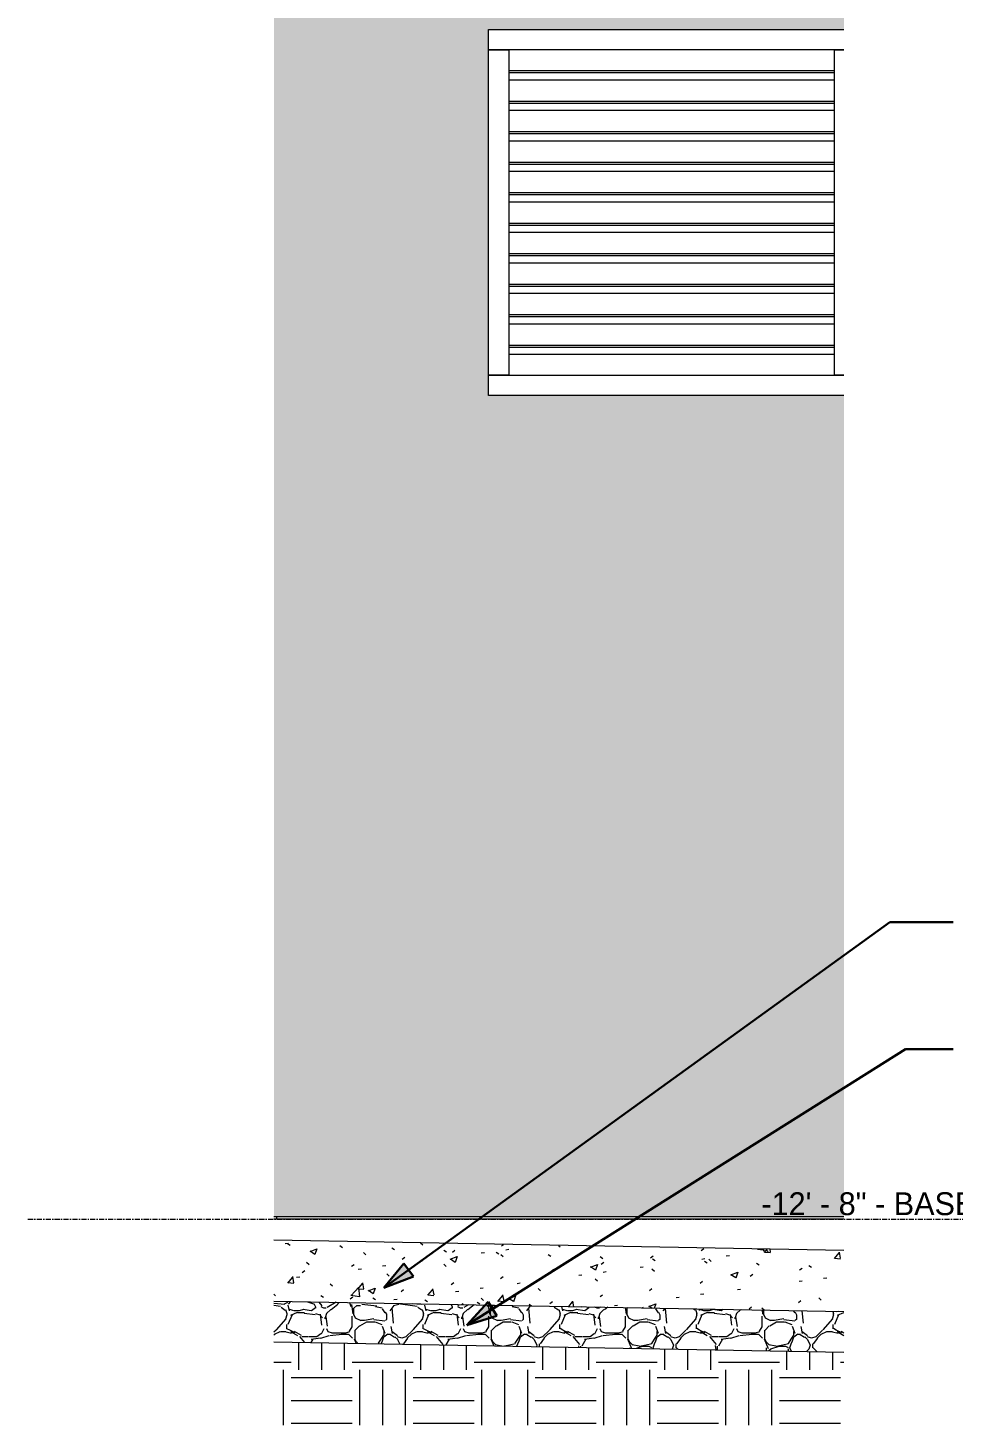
# Model space of a CAD drawing. Header units: inches. Extents: x 2469 to 3241, y -184 to 455.
# Drawn here: x 2636.8 to 2727.8, y -172.3 to -34.9 of the extents above; entities that cross this region are included whole.
import ezdxf

# ---------------------------------------------------------------- set-up
doc = ezdxf.new("R2010")
doc.units = ezdxf.units.IN
doc.header["$MEASUREMENT"] = 0
doc.linetypes.add('Grid Line 1_2_', pattern=[0.875, 0.5, -0.125, 0.125, -0.125])
for name, color, linetype, lineweight in [('0-3', 55, 'Continuous', 9), ('0-4', 250, 'Continuous', 5), ('A-FLOR-5', 192, 'Continuous', 9), ('A-FLOR-LEVL', 51, 'Continuous', 9), ('A-FLOR-LEVL-1', 51, 'Grid Line 1_2_', 9), ('A-FLOR-MCUT-2', 51, 'Continuous', 9), ('A-FLOR-PATT-1', 45, 'Continuous', 9), ('A-GENM-1', 55, 'Continuous', 9), ('A-GLAZ-CWMG-1', 55, 'Continuous', 9), ('A-WALL-PATT-1', 55, 'Continuous', 9), ('C-TOPO-1', 45, 'Continuous', 9), ('G-ANNO-TEXT', 231, 'Continuous', 30), ('S-FNDN-3', 55, 'Continuous', 9)]:
    doc.layers.add(name, color=color, linetype=linetype, lineweight=lineweight)
doc.styles.add('Century Gothic', font='ufonts.com_century-gothic.ttf', dxfattribs={"height": 2.25})

# ---------------------------------------------------------------- blocks, each defined once
blk = doc.blocks.new('CTR  - Topography_rvt-2-WALL SECTION - WEST STAIR - NORTH WALL')
at = {"layer": 'C-TOPO-1'}
h = blk.add_hatch(dxfattribs=at)
h.set_pattern_fill('FP_24', color=256, style=0, pattern_type=2)
h.set_pattern_definition([(0, (3358.718, 67.914), (6, 6), [6, -6]), (0, (3358.718, 70.164), (6, 6), [6, -6]), (0, (3358.718, 72.414), (6, 6), [6, -6]), (90, (3359.468, 73.164), (-6, 6), [6, -6]), (90, (3361.718, 73.164), (-6, 6), [6, -6]), (90, (3363.968, 73.164), (-6, 6), [6, -6])])
h.paths.add_polyline_path([(2613.2, -172.25), (2669.26, -172.25), (2669.26, -165.1), (2613.2, -164.07), (2613.2, -166.22)], flags=0)
blk = doc.blocks.new('Parking_Stall_Multiple - STANDARD-2220512-WALL SECTION - WEST STAIR - NORTH WALL')
at = {"layer": 'A-GENM-1'}
for p, q in [((2613.2, -151.75), (2613.49, -151.75)), ((2613.2, -151.75), (2613.49, -151.75)), ((2613.49, -152), (2613.2, -152)), ((2613.49, -152), (2613.2, -152)), ((2613.49, -151.75), (2669.26, -151.75)), ((2613.49, -152), (2613.49, -151.75)), ((2613.49, -152), (2613.49, -151.75)), ((2669.26, -152), (2613.49, -152))]:
    blk.add_line(p, q, dxfattribs=at)
blk = doc.blocks.new('CTR - 1st Phase - Common Walls_rvt-2-WALL SECTION - WEST STAIR - NORTH WALL')
at = {"layer": '0-3'}
blk.add_blockref('Parking_Stall_Multiple - STANDARD-2220512-WALL SECTION - WEST STAIR - NORTH WALL', (0, 0), dxfattribs=at)
blk = doc.blocks.new('CTR - 1st Phase - Structure_rvt-2-WALL SECTION - WEST STAIR - NORTH WALL')
at = {"layer": 'A-WALL-PATT-1'}
h = blk.add_hatch(dxfattribs=at)
h.set_pattern_fill('FP_21', color=256, style=0, pattern_type=2)
h.set_pattern_definition([(0, (3358.718, 67.914), (3.84, 0.96), [0.317, -2.563, 0.317, -2.563, -15.36]), (0, (3358.718, 67.914), (3.84, 0.96), [-5.76, 0.317, -5.443, 0.317, -2.563, -6.72]), (0, (3358.718, 67.914), (3.84, 0.96), [-14.4, 0.317, -1.603, 0.317, -4.483]), (120, (3360.158, 68.394), (-2.7513844, 2.8455376), [0.317, -2.563, 0.317, -2.563, -15.36]), (120, (3360.158, 68.394), (-2.7513844, 2.8455376), [-5.76, 0.317, -5.443, 0.317, -2.563, -6.72]), (120, (3360.158, 68.394), (-2.7513844, 2.8455376), [-14.4, 0.317, -1.603, 0.317, -4.483]), (240, (3360.638, 70.314), (-1.0886156, -3.8055376), [0.317, -2.563, 0.317, -2.563, -15.36]), (240, (3360.638, 70.314), (-1.0886156, -3.8055376), [-5.76, 0.317, -5.443, 0.317, -2.563, -6.72]), (240, (3360.638, 70.314), (-1.0886156, -3.8055376), [-14.4, 0.317, -1.603, 0.317, -4.483])])
h.paths.add_polyline_path([(2613.49, -151.75), (2669.26, -151.75), (2669.26, -71), (2634.32, -71), (2634.32, -35), (2669.26, -35), (2669.26, -21), (2613.2, -21), (2613.2, -151.75)], flags=0)
at = {"layer": 'S-FNDN-3'}
for p, q in [((2634.32, -35), (2669.26, -35)), ((2634.32, -71), (2634.32, -35)), ((2669.26, -71), (2634.32, -71))]:
    blk.add_line(p, q, dxfattribs=at)
blk = doc.blocks.new('Rectangular Mullion - louver-2514202-WALL SECTION - WEST STAIR - NORTH WALL')
at = {"layer": 'A-GLAZ-CWMG-1'}
for p, q in [((2668.32, -66.27), (2636.32, -66.27)), ((2668.32, -66.98), (2636.32, -66.98))]:
    blk.add_line(p, q, dxfattribs=at)
blk = doc.blocks.new('Rectangular Mullion - louver-V16-WALL SECTION - WEST STAIR - NORTH WALL')
at = {"layer": 'A-GLAZ-CWMG-1'}
for p, q in [((2668.32, -63.27), (2636.32, -63.27)), ((2668.32, -63.98), (2636.32, -63.98)), ((2668.32, -66.08), (2636.32, -66.08))]:
    blk.add_line(p, q, dxfattribs=at)
blk = doc.blocks.new('Rectangular Mullion - Louver Frame-2514203-WALL SECTION - WEST STAIR - NORTH WALL')
at = {"layer": 'A-GLAZ-CWMG-1'}
blk.add_line((2634.32, -69), (2669.26, -69), dxfattribs=at)
blk = doc.blocks.new('Rectangular Mullion - Louver Frame-2514204-WALL SECTION - WEST STAIR - NORTH WALL')
at = {"layer": 'A-GLAZ-CWMG-1'}
blk.add_line((2669.26, -37), (2634.32, -37), dxfattribs=at)
blk = doc.blocks.new('Rectangular Mullion - Louver Frame-2010914-WALL SECTION - WEST STAIR - NORTH WALL')
at = {"layer": 'A-GLAZ-CWMG-1'}
blk.add_line((2636.32, -65), (2636.32, -68), dxfattribs=at)
blk = doc.blocks.new('Rectangular Mullion - Louver Frame-2010916-WALL SECTION - WEST STAIR - NORTH WALL')
at = {"layer": 'A-GLAZ-CWMG-1'}
blk.add_line((2668.32, -68), (2668.32, -65), dxfattribs=at)
blk = doc.blocks.new('Rectangular Mullion - Louver Frame-2010917-WALL SECTION - WEST STAIR - NORTH WALL')
at = {"layer": 'A-GLAZ-CWMG-1'}
for p, q in [((2668.32, -69), (2668.32, -68)), ((2669.26, -69), (2668.32, -69))]:
    blk.add_line(p, q, dxfattribs=at)
blk = doc.blocks.new('Rectangular Mullion - Louver Frame-2010918-WALL SECTION - WEST STAIR - NORTH WALL')
at = {"layer": 'A-GLAZ-CWMG-1'}
for p, q in [((2636.32, -68), (2636.32, -69)), ((2636.32, -69), (2634.32, -69))]:
    blk.add_line(p, q, dxfattribs=at)
blk = doc.blocks.new('Rectangular Mullion - Louver Frame-2513604-WALL SECTION - WEST STAIR - NORTH WALL')
at = {"layer": 'A-GLAZ-CWMG-1'}
for p, q in [((2668.32, -37), (2669.26, -37)), ((2668.32, -38), (2668.32, -37))]:
    blk.add_line(p, q, dxfattribs=at)
blk = doc.blocks.new('Rectangular Mullion - Louver Frame-2514054-WALL SECTION - WEST STAIR - NORTH WALL')
at = {"layer": 'A-GLAZ-CWMG-1'}
blk.add_line((2636.32, -56), (2636.32, -59), dxfattribs=at)
blk = doc.blocks.new('Rectangular Mullion - Louver Frame-2514055-WALL SECTION - WEST STAIR - NORTH WALL')
at = {"layer": 'A-GLAZ-CWMG-1'}
for p, q in [((2634.32, -37), (2636.32, -37)), ((2636.32, -37), (2636.32, -38))]:
    blk.add_line(p, q, dxfattribs=at)
blk = doc.blocks.new('Rectangular Mullion - Louver Frame-2514056-WALL SECTION - WEST STAIR - NORTH WALL')
at = {"layer": 'A-GLAZ-CWMG-1'}
blk.add_line((2668.32, -62), (2668.32, -59), dxfattribs=at)
blk = doc.blocks.new('Rectangular Mullion - louver-V17-WALL SECTION - WEST STAIR - NORTH WALL')
at = {"layer": 'A-GLAZ-CWMG-1'}
blk.add_line((2668.32, -39.08), (2636.32, -39.08), dxfattribs=at)

msp = doc.modelspace()

# ---------------------------------------------------------------- hatches: boundary and pattern name
at = {"layer": 'A-FLOR-PATT-1'}
h = msp.add_hatch(dxfattribs=at)
h.set_pattern_fill('FP_27', color=256, style=0, pattern_type=2)
h.set_pattern_definition([(50, (3406.5335, 67.914), (6.885997, -0.602097), [0.72, -7.92]), (355, (3406.5335, 67.914), (-1.331756, 7.220547), [0.576, -6.336]), (100.451, (3407.1075, 67.864), (5.55363, 6.61819), [0.612, -6.731]), (46.184, (3406.5335, 69.834), (10.24564, -1.588925), [1.08, -11.88]), (96.636, (3407.388, 69.702), (8.97244, 9.35152), [0.918, -10.096]), (351.184, (3406.534, 69.834), (8.9732, 9.35123), [0.864, -9.504]), (21, (3407.4935, 69.354), (5.730726, -3.865003), [0.72, -7.92]), (326, (3407.4935, 69.354), (2.33581, 6.96088), [0.576, -6.336]), (71.451, (3407.9715, 69.032), (8.065876, 3.09595), [0.612, -6.731]), (37.5, (3406.5335, 67.914), (0.116866, 3.1954784), [0.317, -5.942, 0.317, -6.115, -6.36]), (37.5, (3406.5335, 67.914), (0.116866, 3.1954784), [-12.691, 0.317, -6.043]), (7.5, (3406.5335, 67.914), (2.52543, 3.786025), [0.317, -3.35, 0.317, -5.798, -2.424]), (7.5, (3406.5335, 67.914), (2.52543, 3.786025), [-9.782, 0.317, -2.107]), (327.5, (3404.3925, 67.914), (5.1243685, -0.216176), [0.317, -2.083, 0.317, -7.171, -9.936]), (327.5, (3404.3925, 67.914), (5.1243685, -0.216176), [-9.888, 0.317, -9.619]), (317.5, (3403.4325, 67.914), (5.598326, 0.96141), [0.317, -2.803, 0.317, -4.656, -7.056]), (317.5, (3403.4325, 67.914), (5.598326, 0.96141), [-8.093, 0.317, -6.739])])
h.paths.add_polyline_path([(2717.071247, -161.099669), (2717.071247, -155.099669), (2661.015247, -154.071119), (2661.015247, -160.071119)], flags=0)
h = msp.add_hatch(dxfattribs=at)
h.set_pattern_fill('FP_28', color=256, style=0, pattern_type=2)
h.set_pattern_definition([(212.005, (3405.7275, 69.93), (-40.310627, -26.8730086), [1.268, -125.493]), (213.69, (3406.5335, 70.467), (-13.436241, -13.436764), [0.969, -47.478]), (198.435, (3406.9365, 70.601), (-26.873024, -13.436542), [0.425, -42.065]), (180, (3407.475, 70.601), (-2e-15, -13.437), [0.537, -12.899]), (161.565, (3407.8775, 70.467), (-13.436518, 1.2e-05), [0.425, -42.065]), (333.435, (3408.0115, 80.141), (13.436532, 1e-05), [0.601, -29.444]), (296.565, (3407.8775, 80.41), (13.43652, -13.436544), [0.3, -29.745]), (270, (3407.878, 81.082), (13.437, 8e-16), [0.672, -12.765]), (186.34, (3408.0115, 72.348), (-107.4926568, -13.4363962), [1.217, -120.457]), (296.565, (3410.9675, 80.679), (13.43652, -13.436544), [0.3, -29.745]), (303.69, (3410.6995, 81.082), (13.436764, -13.436241), [0.484, -47.962]), (229.399, (3412.8485, 75.17), (-67.1828397, -80.6196216), [1.239, -122.641]), (243.435, (3413.2525, 75.976), (1e-05, -13.436532), [0.901, -29.144]), (213.69, (3417.9545, 74.498), (-13.436241, -13.436764), [0.484, -47.962]), (33.69, (3413.9235, 70.736), (13.436241, 13.436764), [0.484, -47.962]), (0, (3413.656, 70.736), (0, 13.437), [0.269, -13.168]), (333.435, (3413.3865, 70.87), (13.436532, 1e-05), [0.3, -29.745]), (284.036, (3413.2525, 71.408), (13.436545, -40.30972), [0.554, -54.847]), (270, (3413.253, 71.676), (13.437, 8e-16), [0.269, -13.168]), (243.435, (3413.2525, 71.945), (1e-05, -13.436532), [0.3, -29.745]), (135, (3413.253, 72.079), (-13.43644, 9e-16), [0.19, -18.812]), (90, (3413.253, 71.945), (-13.437, 8e-16), [0.134, -13.302]), (18.435, (3418.0895, 78.126), (26.873024, 13.436542), [0.85, -41.641]), (6.34, (3418.8955, 78.395), (107.4926568, 13.4363962), [1.217, -120.457]), (180, (3418.358, 75.17), (-2e-15, -13.437), [0.806, -12.63]), (197.354, (3420.50755, 75.842), (-40.3099621, -13.43709214), [2.252, -222.987]), (198.435, (3420.9105, 75.976), (-26.873024, -13.436542), [0.425, -42.065]), (213.69, (3421.3145, 76.245), (-13.436241, -13.436764), [0.484, -47.962]), (251.565, (3421.4485, 76.648), (-1.2e-05, -13.436518), [0.425, -42.065]), (243.435, (3421.5825, 76.917), (1e-05, -13.436532), [0.3, -29.745]), (270, (3421.583, 77.185), (13.437, 8e-16), [0.269, -13.168]), (293.199, (3421.1795, 78.126), (13.4363854, -26.8729472), [1.023, -101.307]), (315, (3420.777, 78.529), (13.43644, 0), [0.57, -18.432]), (0, (3420.105, 78.529), (0, 13.437), [0.672, -12.765]), (341.565, (3417.1485, 75.304), (13.436518, -1.2e-05), [0.425, -42.065]), (303.69, (3416.8795, 75.707), (13.436764, -13.436241), [0.484, -47.962]), (279.462, (3416.7455, 76.514), (13.43628, -67.1832013), [0.817, -80.915]), (270, (3416.746, 77.32), (13.437, 8e-16), [0.806, -12.63]), (239.036, (3417.1485, 77.992), (-13.4372, -26.873257), [0.783, -77.565]), (188.13, (3418.0895, 78.126), (-80.6200966, -13.436299), [0.95, -94.061]), (116.565, (3408.1465, 77.723), (-13.43652, 13.436544), [0.3, -29.745]), (135, (3408.415, 77.454), (-13.43644, 9e-16), [0.38, -18.622]), (168.69, (3409.0865, 77.32), (-13.436897, 0.000212), [0.685, -67.829]), (191.31, (3409.7585, 77.454), (-53.746592, -13.436568), [0.685, -67.829]), (194.036, (3410.2965, 77.588), (-40.30972, -13.436545), [0.554, -54.847]), (236.31, (3410.5645, 77.992), (-13.436194, -26.873299), [0.484, -47.962]), (236.31, (3410.8335, 78.395), (-13.436194, -26.873299), [0.484, -47.962]), (270, (3410.834, 78.798), (13.437, 8e-16), [0.403, -13.034]), (291.801, (3410.5645, 79.47), (13.4361655, -26.872997), [0.724, -71.635]), (116.565, (3410.6995, 76.648), (-13.43652, 13.436544), [0.601, -29.444]), (168.69, (3411.3705, 76.514), (-13.436897, 0.000212), [0.685, -67.829]), (194.036, (3411.9085, 76.648), (-40.30972, -13.436545), [0.554, -54.847]), (225, (3412.312, 77.051), (9e-16, -13.43644), [0.57, -18.432]), (251.565, (3412.4455, 77.454), (-1.2e-05, -13.436518), [0.425, -42.065]), (296.565, (3412.1775, 77.992), (13.43652, -13.436544), [0.601, -29.444]), (315, (3411.909, 78.26), (13.43644, 0), [0.38, -18.622]), (326.31, (3411.5055, 78.529), (26.873299, -13.436194), [0.484, -47.962]), (0, (3411.237, 78.529), (0, 13.437), [0.269, -13.168]), (33.69, (3410.8335, 78.26), (13.436241, 13.436764), [0.484, -47.962]), (71.565, (3410.6995, 77.857), (1.2e-05, 13.436518), [0.425, -42.065]), (63.435, (3410.5645, 77.588), (-1e-05, 13.436532), [0.3, -29.745]), (71.565, (3410.4305, 77.185), (1.2e-05, 13.436518), [0.425, -42.065]), (104.036, (3410.4305, 76.648), (-13.436545, 40.30972), [0.554, -54.847]), (45, (3410.162, 76.379), (0, 13.43644), [0.38, -18.622]), (18.435, (3409.7585, 76.245), (26.873024, 13.436542), [0.425, -42.065]), (0, (3409.087, 76.245), (0, 13.437), [0.672, -12.765]), (14.036, (3408.5495, 76.11), (40.30972, 13.436545), [0.554, -54.847]), (341.565, (3408.1465, 76.245), (13.436518, -1.2e-05), [0.425, -42.065]), (270, (3408.147, 76.648), (13.437, 8e-16), [0.403, -13.034]), (225, (3408.55, 77.051), (9e-16, -13.43644), [0.57, -18.432]), (198.435, (3409.3555, 77.32), (-26.873024, -13.436542), [0.85, -41.641]), (180, (3410.028, 77.32), (-2e-15, -13.437), [0.672, -12.765]), (153.435, (3410.2965, 77.185), (-13.436532, -1e-05), [0.3, -29.745]), (206.565, (3415.4015, 75.035), (-13.436544, -13.43652), [0.3, -29.745]), (146.31, (3415.8055, 74.767), (-26.873299, 13.436194), [0.484, -47.962]), (119.745, (3416.3425, 73.826), (-40.3105597, 67.1832064), [1.083, -107.246]), (95.711, (3416.4765, 72.483), (-13.4375424, 120.930058), [1.35, -133.686]), (90, (3416.477, 72.348), (-13.437, 8e-16), [0.134, -13.302]), (63.435, (3416.3425, 72.079), (-1e-05, 13.436532), [0.3, -29.745]), (26.565, (3416.0735, 71.945), (13.436544, 13.43652), [0.3, -29.745]), (0, (3415.67, 71.945), (0, 13.437), [0.403, -13.034]), (0, (3415.537, 71.945), (0, 13.437), [0.134, -13.302]), (0, (3415.268, 71.945), (0, 13.437), [0.269, -13.168]), (326.31, (3414.8645, 72.214), (26.873299, -13.436194), [0.484, -47.962]), (333.435, (3414.5955, 72.348), (13.436532, 1e-05), [0.3, -29.745]), (284.036, (3414.4615, 72.886), (13.436545, -40.30972), [0.554, -54.847]), (270, (3414.462, 73.154), (13.437, 8e-16), [0.269, -13.168]), (270, (3414.462, 73.557), (13.437, 8e-16), [0.403, -13.034]), (258.69, (3414.5955, 74.229), (-0.000212, -13.436897), [0.685, -67.829]), (231.34, (3415.1335, 74.901), (-40.3101895, -53.745816), [0.86, -85.176]), (270, (3417.955, 74.632), (13.437, 8e-16), [0.134, -13.302]), (270, (3417.955, 74.767), (13.437, 8e-16), [0.134, -13.302]), (326.31, (3417.5515, 75.035), (26.873299, -13.436194), [0.484, -47.962]), (333.435, (3416.7455, 75.439), (13.436532, 1e-05), [0.901, -29.144]), (0, (3416.074, 75.439), (0, 13.437), [0.672, -12.765]), (63.435, (3415.9395, 75.17), (-1e-05, 13.436532), [0.3, -29.745]), (90, (3415.94, 74.632), (-13.437, 8e-16), [0.537, -12.899]), (135, (3416.343, 74.229), (-13.43644, 9e-16), [0.57, -18.432]), (161.565, (3416.7455, 74.095), (-13.436518, 1.2e-05), [0.425, -42.065]), (180, (3417.149, 74.095), (-2e-15, -13.437), [0.403, -13.034]), (198.435, (3417.5515, 74.229), (-26.873024, -13.436542), [0.425, -42.065]), (351.87, (3412.3115, 81.485), (13.4370087, -0.000259), [1.9, -93.111]), (14.036, (3411.7745, 81.351), (40.30972, 13.436545), [0.554, -54.847]), (53.13, (3411.3705, 80.813), (26.873672, 40.309752), [0.672, -66.511]), (95.194, (3411.5055, 79.335), (-13.4351326, 134.3664647), [1.484, -146.928]), (101.31, (3411.6395, 78.663), (-13.436568, 53.746592), [0.685, -67.829]), (143.13, (3412.1775, 78.26), (-40.309752, 26.873672), [0.672, -66.511]), (161.565, (3412.5805, 78.126), (-13.436518, 1.2e-05), [0.425, -42.065]), (198.435, (3412.9835, 78.26), (-26.873024, -13.436542), [0.425, -42.065]), (225, (3413.656, 78.932), (9e-16, -13.43644), [0.95, -18.052]), (228.814, (3414.5955, 80.007), (-80.6198072, -94.0561774), [1.428, -141.405]), (251.565, (3414.7305, 80.41), (-1.2e-05, -13.436518), [0.425, -42.065]), (270, (3414.73, 80.545), (13.437, 8e-16), [0.134, -13.302]), (288.435, (3414.5955, 80.948), (13.436542, -26.873024), [0.425, -42.065]), (326.31, (3414.1925, 81.216), (26.873299, -13.436194), [0.484, -47.962]), (90, (3408.012, 77.992), (-13.437, 8e-16), [0.941, -12.496]), (338.199, (3409.8925, 79.738), (40.3099116, -13.436441), [0.724, -71.635]), (0, (3409.087, 79.738), (0, 13.437), [0.806, -12.63]), (30.964, (3408.4145, 79.335), (40.310285, 26.8733136), [0.783, -77.565]), (45, (3408.012, 78.932), (0, 13.43644), [0.57, -18.432]), (90, (3405.862, 73.692), (-13.437, 8e-16), [0.941, -12.496]), (116.565, (3406.2655, 72.886), (-13.43652, 13.436544), [0.901, -29.144]), (153.435, (3407.0715, 72.483), (-13.436532, -1e-05), [0.901, -29.144]), (180, (3407.744, 72.483), (-2e-15, -13.437), [0.672, -12.765]), (218.66, (3408.4145, 73.02), (-13.436833, -13.4362984), [0.86, -85.176]), (231.34, (3408.9525, 73.692), (-40.3101895, -53.745816), [0.86, -85.176]), (213.69, (3409.7585, 74.229), (-13.436241, -13.436764), [0.969, -47.478]), (239.036, (3410.1615, 74.901), (-13.4372, -26.873257), [0.783, -77.565]), (270, (3410.162, 75.17), (13.437, 8e-16), [0.269, -13.168]), (270, (3410.162, 75.573), (13.437, 8e-16), [0.403, -13.034]), (315, (3409.759, 75.976), (13.43644, 0), [0.57, -18.432]), (350.538, (3408.9525, 76.11), (13.4368224, 7.56e-05), [0.817, -80.915]), (14.036, (3407.8775, 75.842), (40.30972, 13.436545), [1.108, -54.293]), (18.435, (3406.6685, 75.439), (26.873024, 13.436542), [1.275, -41.216]), (45, (3406.266, 75.035), (0, 13.43644), [0.57, -18.432]), (45, (3405.862, 74.632), (0, 13.43644), [0.57, -18.432]), (108.435, (3408.8175, 71.676), (-13.436542, 26.873024), [0.85, -41.641]), (126.87, (3409.2215, 71.139), (-13.436224, 13.436576), [0.672, -66.511]), (146.31, (3409.6245, 70.87), (-26.873299, 13.436194), [0.484, -47.962]), (161.565, (3410.0275, 70.736), (-13.436518, 1.2e-05), [0.425, -42.065]), (135, (3410.431, 70.333), (-13.43644, 9e-16), [0.57, -18.432]), (161.565, (3410.8335, 70.198), (-13.436518, 1.2e-05), [0.425, -42.065]), (180, (3411.237, 70.198), (-2e-15, -13.437), [0.403, -13.034]), (206.565, (3411.5055, 70.333), (-13.436544, -13.43652), [0.3, -29.745]), (206.565, (3412.0425, 70.601), (-13.436544, -13.43652), [0.601, -29.444]), (189.462, (3412.8485, 70.736), (-67.1832013, -13.43628), [0.817, -80.915]), (243.435, (3413.1175, 71.273), (1e-05, -13.436532), [0.601, -29.444]), (270, (3413.118, 71.408), (13.437, 8e-16), [0.134, -13.302]), (270, (3413.118, 71.676), (13.437, 8e-16), [0.269, -13.168]), (326.31, (3412.7145, 72.483), (26.873299, -13.436194), [0.484, -47.962]), (327.995, (3411.6395, 73.154), (67.1829352, -40.309468), [1.268, -125.493]), (329.036, (3410.9675, 73.557), (26.873257, -13.4372), [0.783, -77.565]), (341.565, (3410.1615, 73.826), (13.436518, -1.2e-05), [0.85, -41.641]), (0, (3409.625, 73.826), (0, 13.437), [0.537, -12.899]), (33.69, (3409.2215, 73.557), (13.436241, 13.436764), [0.484, -47.962]), (53.13, (3408.8175, 73.02), (26.873672, 40.309752), [0.672, -66.511]), (63.435, (3408.5495, 72.483), (-1e-05, 13.436532), [0.601, -29.444]), (225, (3414.731, 71.408), (9e-16, -13.43644), [0.57, -18.432]), (236.31, (3414.9985, 71.811), (-13.436194, -26.873299), [0.484, -47.962]), (270, (3414.999, 71.945), (13.437, 8e-16), [0.134, -13.302]), (315, (3414.731, 72.214), (13.43644, 0), [0.38, -18.622]), (333.435, (3414.1925, 72.483), (13.436532, 1e-05), [0.601, -29.444]), (18.435, (3413.3865, 72.214), (26.873024, 13.436542), [0.85, -41.641]), (75.964, (3413.2525, 71.676), (-0.0003, 13.436231), [0.554, -54.847]), (71.565, (3407.2055, 69.123), (1.2e-05, 13.436518), [0.425, -42.065]), (135, (3407.475, 68.855), (-13.43644, 9e-16), [0.38, -18.622]), (146.31, (3407.8775, 68.586), (-26.873299, 13.436194), [0.484, -47.962]), (153.435, (3408.4145, 68.317), (-13.436532, -1e-05), [0.601, -29.444]), (180, (3408.55, 68.317), (-2e-15, -13.437), [0.134, -13.302]), (161.565, (3408.9525, 68.183), (-13.436518, 1.2e-05), [0.425, -42.065]), (180, (3409.49, 68.183), (-2e-15, -13.437), [0.537, -12.899]), (198.435, (3409.8925, 68.317), (-26.873024, -13.436542), [0.425, -42.065]), (210.964, (3410.5645, 68.72), (-40.310285, -26.8733136), [0.783, -77.565]), (206.565, (3410.8335, 68.855), (-13.436544, -13.43652), [0.3, -29.745]), (251.565, (3410.9675, 69.258), (-1.2e-05, -13.436518), [0.425, -42.065]), (303.69, (3410.6995, 69.661), (13.436764, -13.436241), [0.484, -47.962]), (306.87, (3410.2965, 70.198), (13.436224, -13.436576), [0.672, -66.511]), (323.13, (3409.7585, 70.601), (40.309752, -26.873672), [0.672, -66.511]), (345.964, (3409.2215, 70.736), (13.436231, 0.0003), [0.554, -54.847]), (18.435, (3408.8175, 70.601), (26.873024, 13.436542), [0.425, -42.065]), (30.964, (3408.1465, 70.198), (40.310285, 26.8733136), [0.783, -77.565]), (39.806, (3407.3395, 69.526), (13.4366017, 13.4362908), [1.049, -103.894]), (135, (3411.371, 68.317), (-13.43644, 9e-16), [0.19, -18.812]), (153.435, (3411.6395, 68.183), (-13.436532, -1e-05), [0.3, -29.745]), (191.31, (3412.3115, 68.317), (-53.746592, -13.436568), [0.685, -67.829]), (165.964, (3412.8485, 68.183), (-13.436231, -0.0003), [0.554, -54.847]), (175.236, (3414.4615, 68.048), (-13.4364265, -8.2e-05), [1.618, -160.181]), (206.565, (3414.7305, 68.183), (-13.436544, -13.43652), [0.3, -29.745]), (225, (3414.999, 68.452), (9e-16, -13.43644), [0.38, -18.622]), (270, (3414.999, 69.123), (13.437, 8e-16), [0.672, -12.765]), (270, (3414.999, 69.526), (13.437, 8e-16), [0.403, -13.034]), (308.66, (3414.4615, 70.198), (13.4362984, -13.436833), [0.86, -85.176]), (338.199, (3413.7895, 70.467), (40.3099116, -13.436441), [0.724, -71.635]), (348.69, (3413.1175, 70.601), (13.436897, -0.000212), [0.685, -67.829]), (18.435, (3411.9085, 70.198), (26.873024, 13.436542), [1.275, -41.216]), (36.87, (3411.3705, 69.795), (13.436576, 13.436224), [0.672, -66.511]), (68.199, (3411.1025, 69.123), (13.436441, 40.3099116), [0.724, -71.635]), (101.31, (3411.2365, 68.452), (-13.436568, 53.746592), [0.685, -67.829]), (348.69, (3410.0275, 81.216), (13.436897, -0.000212), [0.685, -67.829]), (354.806, (3408.5495, 81.351), (13.4361385, -0.0003521), [1.484, -146.928]), (0, (3408.147, 81.351), (0, 13.437), [0.403, -13.034]), (45, (3407.878, 81.082), (0, 13.43644), [0.38, -18.622]), (180, (3408.953, 79.873), (-2e-15, -13.437), [0.403, -13.034]), (188.13, (3409.8925, 80.007), (-80.6200966, -13.436299), [0.95, -94.061]), (172.875, (3410.9675, 79.873), (-13.436807, -0.000376), [1.083, -107.246]), (225, (3411.103, 80.007), (9e-16, -13.43644), [0.19, -18.812]), (270, (3411.103, 80.41), (13.437, 8e-16), [0.403, -13.034]), (161.565, (3415.4015, 80.813), (-13.436518, 1.2e-05), [0.425, -42.065]), (180, (3415.94, 80.813), (-2e-15, -13.437), [0.537, -12.899]), (198.435, (3416.3425, 80.948), (-26.873024, -13.436542), [0.425, -42.065]), (170.538, (3417.1485, 80.813), (-13.4368224, -7.56e-05), [0.817, -80.915]), (213.69, (3417.5515, 81.082), (-13.436241, -13.436764), [0.484, -47.962]), (270, (3417.552, 81.216), (13.437, 8e-16), [0.134, -13.302]), (296.565, (3417.4175, 81.485), (13.43652, -13.436544), [0.3, -29.745]), (341.565, (3416.6115, 81.754), (13.436518, -1.2e-05), [0.85, -41.641]), (341.565, (3415.8055, 82.023), (13.436518, -1.2e-05), [0.85, -41.641]), (14.036, (3415.2675, 81.888), (40.30972, 13.436545), [0.554, -54.847]), (45, (3414.865, 81.485), (0, 13.43644), [0.57, -18.432]), (104.036, (3414.9985, 80.948), (-13.436545, 40.30972), [0.554, -54.847]), (0, (3404.519, 69.258), (0, 13.437), [0.134, -13.302]), (315, (3404.25, 69.526), (13.43644, 0), [0.38, -18.622]), (274.764, (3404.1155, 71.139), (13.437683, -147.8026001), [1.618, -160.181]), (255.964, (3404.2495, 71.676), (0.0003, -13.436231), [0.554, -54.847]), (225, (3404.519, 71.945), (9e-16, -13.43644), [0.38, -18.622]), (198.435, (3405.7275, 72.348), (-26.873024, -13.436542), [1.275, -41.216]), (180, (3405.862, 72.348), (-2e-15, -13.437), [0.134, -13.302]), (171.87, (3406.8025, 72.214), (-13.4370087, 0.000259), [0.95, -94.061]), (146.31, (3408.4145, 72.079), (-26.873299, 13.436194), [0.484, -47.962]), (108.435, (3408.6835, 71.273), (-13.436542, 26.873024), [0.85, -41.641]), (90, (3408.684, 71.139), (-13.437, 8e-16), [0.134, -13.302]), (71.565, (3408.5495, 70.736), (1.2e-05, 13.436518), [0.425, -42.065]), (26.565, (3408.2805, 70.601), (13.436544, 13.43652), [0.3, -29.745]), (18.435, (3407.8775, 70.467), (26.873024, 13.436542), [0.425, -42.065]), (126.87, (3415.1335, 69.526), (-13.436224, 13.436576), [0.672, -66.511]), (123.69, (3415.4015, 69.123), (-13.436764, 13.436241), [0.484, -47.962]), (149.036, (3416.0735, 68.72), (-26.873257, 13.4372), [0.783, -77.565]), (168.69, (3416.7455, 68.586), (-13.436897, 0.000212), [0.685, -67.829]), (213.69, (3417.1485, 68.855), (-13.436241, -13.436764), [0.484, -47.962]), (251.565, (3417.2835, 69.258), (-1.2e-05, -13.436518), [0.425, -42.065]), (270, (3417.284, 69.392), (13.437, 8e-16), [0.134, -13.302]), (279.462, (3417.1485, 70.198), (13.43628, -67.1832013), [0.817, -80.915]), (243.435, (3417.2835, 70.467), (1e-05, -13.436532), [0.3, -29.745]), (270, (3417.284, 70.601), (13.437, 8e-16), [0.134, -13.302]), (296.565, (3416.8795, 71.408), (13.43652, -13.436544), [0.901, -29.144]), (329.036, (3416.2085, 71.811), (26.873257, -13.4372), [0.783, -77.565]), (8.13, (3415.2675, 71.676), (80.6200966, 13.436299), [0.95, -94.061]), (45, (3414.731, 71.139), (0, 13.43644), [0.76, -18.242]), (45, (3414.462, 70.87), (0, 13.43644), [0.38, -18.622]), (90, (3414.462, 70.467), (-13.437, 8e-16), [0.403, -13.034]), (123.69, (3414.7305, 70.064), (-13.436764, 13.436241), [0.484, -47.962]), (101.31, (3416.7455, 72.483), (-13.436568, 53.746592), [0.685, -67.829]), (108.435, (3416.8795, 72.079), (-13.436542, 26.873024), [0.425, -42.065]), (135, (3417.015, 71.945), (-13.43644, 9e-16), [0.19, -18.812]), (180, (3417.418, 71.945), (-2e-15, -13.437), [0.403, -13.034]), (213.69, (3417.8205, 72.214), (-13.436241, -13.436764), [0.484, -47.962]), (187.125, (3418.8955, 72.348), (-94.0566594, -13.437028), [1.083, -107.246]), (236.31, (3419.1645, 72.751), (-13.436194, -26.873299), [0.484, -47.962]), (270, (3419.165, 72.886), (13.437, 8e-16), [0.134, -13.302]), (288.435, (3419.0295, 73.289), (13.436542, -26.873024), [0.425, -42.065]), (285.945, (3418.7615, 74.229), (13.4366066, -40.3096492), [0.978, -96.842]), (315, (3418.493, 74.498), (13.43644, 0), [0.38, -18.622]), (18.435, (3418.0895, 74.364), (26.873024, 13.436542), [0.425, -42.065]), (29.745, (3417.1485, 73.826), (67.1832064, 40.3105597), [1.083, -107.246]), (18.435, (3416.7455, 73.692), (26.873024, 13.436542), [0.425, -42.065]), (75.964, (3416.6115, 73.154), (-0.0003, 13.436231), [0.554, -54.847]), (180, (3412.715, 76.648), (-2e-15, -13.437), [0.403, -13.034]), (180, (3412.984, 76.648), (-2e-15, -13.437), [0.269, -13.168]), (135, (3413.253, 76.379), (-13.43644, 9e-16), [0.38, -18.622]), (90, (3413.253, 75.976), (-13.437, 8e-16), [0.403, -13.034]), (26.565, (3411.2365, 73.826), (13.436544, 13.43652), [0.901, -29.144]), (341.565, (3410.8335, 73.961), (13.436518, -1.2e-05), [0.425, -42.065]), (300.964, (3410.4305, 74.632), (26.8733136, -40.310285), [0.783, -77.565]), (71.565, (3412.9835, 75.035), (1.2e-05, 13.436518), [0.425, -42.065]), (90, (3412.984, 74.364), (-13.437, 8e-16), [0.672, -12.765]), (123.69, (3413.2525, 73.961), (-13.436764, 13.436241), [0.484, -47.962]), (153.435, (3413.7895, 73.692), (-13.436532, -1e-05), [0.601, -29.444]), (198.435, (3414.1925, 73.826), (-26.873024, -13.436542), [0.425, -42.065]), (243.435, (3414.3265, 74.095), (1e-05, -13.436532), [0.3, -29.745]), (255.964, (3414.4615, 74.632), (0.0003, -13.436231), [0.554, -54.847]), (251.565, (3414.5955, 75.035), (-1.2e-05, -13.436518), [0.425, -42.065]), (291.801, (3414.3265, 75.707), (13.4361655, -26.872997), [0.724, -71.635]), (323.13, (3413.7895, 76.11), (40.309752, -26.873672), [0.672, -66.511]), (18.435, (3413.3865, 75.976), (26.873024, 13.436542), [0.425, -42.065]), (63.435, (3413.1175, 75.439), (-1e-05, 13.436532), [0.601, -29.444]), (135, (3412.043, 73.02), (-13.43644, 9e-16), [0.57, -18.432]), (149.036, (3412.7145, 72.617), (-26.873257, 13.4372), [0.783, -77.565]), (146.31, (3413.1175, 72.348), (-26.873299, 13.436194), [0.484, -47.962]), (180, (3413.387, 72.348), (-2e-15, -13.437), [0.269, -13.168]), (210.964, (3414.0585, 72.751), (-40.310285, -26.8733136), [0.783, -77.565]), (243.435, (3414.1925, 73.02), (1e-05, -13.436532), [0.3, -29.745]), (303.69, (3413.9235, 73.423), (13.436764, -13.436241), [0.484, -47.962]), (321.34, (3413.2525, 73.961), (53.745816, -40.3101895), [0.86, -85.176]), (345.964, (3412.7145, 74.095), (13.436231, 0.0003), [0.554, -54.847]), (11.31, (3412.0425, 73.961), (53.746592, 13.436568), [0.685, -67.829]), (26.565, (3411.7745, 73.826), (13.436544, 13.43652), [0.3, -29.745]), (71.565, (3411.6395, 73.423), (1.2e-05, 13.436518), [0.425, -42.065]), (15.945, (3411.3705, 76.379), (40.3096492, 13.4366066), [0.978, -96.842]), (29.745, (3410.4305, 75.842), (67.1832064, 40.3105597), [1.083, -107.246]), (63.435, (3410.2965, 75.573), (-1e-05, 13.436532), [0.3, -29.745]), (90, (3410.297, 75.17), (-13.437, 8e-16), [0.403, -13.034]), (104.036, (3410.4305, 74.632), (-13.436545, 40.30972), [0.554, -54.847]), (120.964, (3410.8335, 73.961), (-26.8733136, 40.310285), [0.783, -77.565]), (153.435, (3418.3575, 81.082), (-13.436532, -1e-05), [0.3, -29.745]), (180, (3418.627, 81.082), (-2e-15, -13.437), [0.269, -13.168]), (209.745, (3419.5675, 81.619), (-67.1832064, -40.3105597), [1.083, -107.246]), (225, (3420.105, 82.157), (9e-16, -13.43644), [0.76, -18.242]), (239.036, (3420.5075, 82.829), (-13.4372, -26.873257), [0.783, -77.565]), (239.036, (3420.9105, 83.501), (-13.4372, -26.873257), [0.783, -77.565]), (270, (3420.91, 83.635), (13.437, 8e-16), [0.134, -13.302]), (333.435, (3420.6425, 83.769), (13.436532, 1e-05), [0.3, -29.745]), (0, (3420.24, 83.769), (0, 13.437), [0.403, -13.034]), (45, (3419.837, 83.366), (0, 13.43644), [0.57, -18.432]), (26.565, (3418.2235, 82.56), (13.436544, 13.43652), [1.803, -28.243]), (30.964, (3417.5515, 82.157), (40.310285, 26.8733136), [0.783, -77.565]), (90, (3417.552, 81.888), (-13.437, 8e-16), [0.269, -13.168]), (128.66, (3418.0895, 81.216), (-13.4362984, 13.436833), [0.86, -85.176]), (255.964, (3416.6115, 76.782), (0.0003, -13.436231), [0.554, -54.847]), (281.31, (3416.4765, 77.454), (13.436568, -53.746592), [0.685, -67.829]), (309.806, (3415.8055, 78.26), (13.4362908, -13.4366017), [1.049, -103.894]), (329.036, (3415.1335, 78.663), (26.873257, -13.4372), [0.783, -77.565]), (345.964, (3414.5955, 78.798), (13.436231, 0.0003), [0.554, -54.847]), (0, (3414.059, 78.798), (0, 13.437), [0.537, -12.899]), (26.565, (3413.5205, 78.529), (13.436544, 13.43652), [0.601, -29.444]), (45, (3413.118, 78.126), (0, 13.43644), [0.57, -18.432]), (53.13, (3412.7145, 77.588), (26.873672, 40.309752), [0.672, -66.511]), (90, (3412.715, 77.185), (-13.437, 8e-16), [0.403, -13.034]), (135, (3413.118, 76.782), (-13.43644, 9e-16), [0.57, -18.432]), (144.462, (3414.0585, 76.11), (-40.3095313, 26.8733096), [1.156, -114.43]), (135, (3414.731, 75.439), (-13.43644, 9e-16), [0.95, -18.052]), (153.435, (3415.2675, 75.17), (-13.436532, -1e-05), [0.601, -29.444]), (206.565, (3415.8055, 75.439), (-13.436544, -13.43652), [0.601, -29.444]), (230.194, (3416.4765, 76.245), (-53.7471842, -67.182341), [1.049, -103.894]), (66.801, (3414.7305, 79.47), (26.8740486, 67.1828756), [1.023, -101.307]), (90, (3414.73, 79.066), (-13.437, 8e-16), [0.403, -13.034]), (153.435, (3414.9985, 78.932), (-13.436532, -1e-05), [0.3, -29.745]), (153.435, (3415.5365, 78.663), (-13.436532, -1e-05), [0.601, -29.444]), (149.036, (3416.2085, 78.26), (-26.873257, 13.4372), [0.783, -77.565]), (180, (3416.88, 78.26), (-2e-15, -13.437), [0.672, -12.765]), (180, (3417.687, 78.26), (-2e-15, -13.437), [0.806, -12.63]), (213.69, (3418.0895, 78.529), (-13.436241, -13.436764), [0.484, -47.962]), (243.435, (3418.3575, 79.066), (1e-05, -13.436532), [0.601, -29.444]), (277.125, (3418.2235, 80.141), (13.437028, -94.0566594), [1.083, -107.246]), (315, (3417.955, 80.41), (13.43644, 0), [0.38, -18.622]), (341.565, (3417.5515, 80.545), (13.436518, -1.2e-05), [0.425, -42.065]), (352.875, (3416.4765, 80.679), (13.436807, 0.000376), [1.083, -107.246]), (0, (3415.806, 80.679), (0, 13.437), [0.672, -12.765]), (21.801, (3415.1335, 80.41), (26.872997, 13.4361655), [0.724, -71.635]), (90, (3421.18, 79.738), (-13.437, 8e-16), [0.537, -12.899]), (90, (3421.18, 79.201), (-13.437, 8e-16), [0.537, -12.899]), (56.31, (3420.9105, 78.798), (13.436194, 26.873299), [0.484, -47.962]), (18.435, (3420.5075, 78.663), (26.873024, 13.436542), [0.425, -42.065]), (0, (3419.165, 78.663), (0, 13.437), [1.344, -12.093]), (341.565, (3418.7615, 78.798), (13.436518, -1.2e-05), [0.425, -42.065]), (296.565, (3418.6265, 79.066), (13.43652, -13.436544), [0.3, -29.745]), (278.13, (3418.4925, 80.007), (13.436299, -80.6200966), [0.95, -94.061]), (270, (3418.493, 80.141), (13.437, 8e-16), [0.134, -13.302]), (251.565, (3418.6265, 80.545), (-1.2e-05, -13.436518), [0.425, -42.065]), (225, (3419.03, 80.948), (9e-16, -13.43644), [0.57, -18.432]), (218.66, (3419.7015, 81.485), (-13.436833, -13.4362984), [0.86, -85.176]), (225, (3420.105, 81.888), (9e-16, -13.43644), [0.57, -18.432]), (206.565, (3420.3735, 82.023), (-13.436544, -13.43652), [0.3, -29.745]), (180, (3420.643, 82.023), (-2e-15, -13.437), [0.269, -13.168]), (123.69, (3420.9105, 81.619), (-13.436764, 13.436241), [0.484, -47.962]), (108.435, (3421.0455, 81.216), (-13.436542, 26.873024), [0.425, -42.065]), (98.13, (3421.1795, 80.276), (-13.436299, 80.6200966), [0.95, -94.061])])
h.paths.add_polyline_path([(2717.071247, -165.099669), (2717.071247, -161.099669), (2661.015247, -160.071119), (2661.015247, -164.071119)], flags=0)
at = {"layer": 'G-ANNO-TEXT'}
for points in [[(2671.843648, -158.760654), (2674.745826, -157.654519), (2673.803941, -156.351624)], [(2679.989711, -162.422719), (2682.957144, -161.505924), (2682.101186, -160.145035)]]:
    msp.add_hatch(color=256, dxfattribs=at).paths.add_polyline_path(points, flags=0)

# ---------------------------------------------------------------- linework, layer by layer
at = {"layer": 'A-FLOR-5'}
for p, q in [((2717.071247, -155.099669), (2661.015247, -154.071119)), ((2661.015247, -164.071119), (2717.071247, -165.099669))]:
    msp.add_line(p, q, dxfattribs=at)
at = {"layer": 'A-FLOR-LEVL-1'}
msp.add_line((2636.833133, -152), (2741.238107, -152), dxfattribs=at)
at = {"layer": 'A-FLOR-MCUT-2'}
msp.add_line((2661.015247, -160.071119), (2717.071247, -161.099669), dxfattribs=at)
at = {"layer": 'G-ANNO-TEXT'}
for p, q in [((2671.843648, -158.760654), (2721.57552, -122.808631)), ((2721.57552, -122.808631), (2727.801582, -122.808631)), ((2679.989711, -162.422719), (2723.11927, -135.295529)), ((2723.11927, -135.295529), (2727.801582, -135.295529)), ((2673.803941, -156.351624), (2671.843648, -158.760654)), ((2674.745826, -157.654519), (2673.803941, -156.351624)), ((2671.843648, -158.760654), (2674.745826, -157.654519)), ((2682.101186, -160.145035), (2679.989711, -162.422719)), ((2682.957144, -161.505924), (2682.101186, -160.145035)), ((2679.989711, -162.422719), (2682.957144, -161.505924))]:
    msp.add_line(p, q, dxfattribs=at)

# ---------------------------------------------------------------- block references
at = {"layer": '0-4'}
for name in ['CTR - 1st Phase - Structure_rvt-2-WALL SECTION - WEST STAIR - NORTH WALL', 'CTR - 1st Phase - Common Walls_rvt-2-WALL SECTION - WEST STAIR - NORTH WALL', 'CTR  - Topography_rvt-2-WALL SECTION - WEST STAIR - NORTH WALL']:
    msp.add_blockref(name, (47.81555, 0), dxfattribs=at)
at = {"layer": 'A-GLAZ-CWMG-1'}
for name, p in [('Rectangular Mullion - Louver Frame-2514204-WALL SECTION - WEST STAIR - NORTH WALL', (47.81555, 0)), ('Rectangular Mullion - Louver Frame-2514055-WALL SECTION - WEST STAIR - NORTH WALL', (47.81555, 0)), ('Rectangular Mullion - Louver Frame-2513604-WALL SECTION - WEST STAIR - NORTH WALL', (47.81555, 0)), ('Rectangular Mullion - Louver Frame-2514054-WALL SECTION - WEST STAIR - NORTH WALL', (47.81555, 18)), ('Rectangular Mullion - Louver Frame-2514056-WALL SECTION - WEST STAIR - NORTH WALL', (47.81555, 21)), ('Rectangular Mullion - louver-V17-WALL SECTION - WEST STAIR - NORTH WALL', (47.81555, 0)), ('Rectangular Mullion - louver-V16-WALL SECTION - WEST STAIR - NORTH WALL', (47.81555, 24)), ('Rectangular Mullion - Louver Frame-2514054-WALL SECTION - WEST STAIR - NORTH WALL', (47.81555, 15)), ('Rectangular Mullion - Louver Frame-2514056-WALL SECTION - WEST STAIR - NORTH WALL', (47.81555, 18)), ('Rectangular Mullion - louver-V16-WALL SECTION - WEST STAIR - NORTH WALL', (47.81555, 21)), ('Rectangular Mullion - Louver Frame-2514054-WALL SECTION - WEST STAIR - NORTH WALL', (47.81555, 12)), ('Rectangular Mullion - louver-V16-WALL SECTION - WEST STAIR - NORTH WALL', (47.81555, 18)), ('Rectangular Mullion - Louver Frame-2514056-WALL SECTION - WEST STAIR - NORTH WALL', (47.81555, 15)), ('Rectangular Mullion - Louver Frame-2514054-WALL SECTION - WEST STAIR - NORTH WALL', (47.81555, 9)), ('Rectangular Mullion - Louver Frame-2514056-WALL SECTION - WEST STAIR - NORTH WALL', (47.81555, 12)), ('Rectangular Mullion - louver-V16-WALL SECTION - WEST STAIR - NORTH WALL', (47.81555, 15)), ('Rectangular Mullion - Louver Frame-2514054-WALL SECTION - WEST STAIR - NORTH WALL', (47.81555, 6)), ('Rectangular Mullion - Louver Frame-2514056-WALL SECTION - WEST STAIR - NORTH WALL', (47.81555, 9)), ('Rectangular Mullion - louver-V16-WALL SECTION - WEST STAIR - NORTH WALL', (47.81555, 12)), ('Rectangular Mullion - Louver Frame-2514054-WALL SECTION - WEST STAIR - NORTH WALL', (47.81555, 3)), ('Rectangular Mullion - Louver Frame-2514056-WALL SECTION - WEST STAIR - NORTH WALL', (47.81555, 6)), ('Rectangular Mullion - louver-V16-WALL SECTION - WEST STAIR - NORTH WALL', (47.81555, 9)), ('Rectangular Mullion - Louver Frame-2514054-WALL SECTION - WEST STAIR - NORTH WALL', (47.81555, 0)), ('Rectangular Mullion - Louver Frame-2514056-WALL SECTION - WEST STAIR - NORTH WALL', (47.81555, 3)), ('Rectangular Mullion - louver-V16-WALL SECTION - WEST STAIR - NORTH WALL', (47.81555, 6)), ('Rectangular Mullion - Louver Frame-2010914-WALL SECTION - WEST STAIR - NORTH WALL', (47.81555, 6)), ('Rectangular Mullion - Louver Frame-2514056-WALL SECTION - WEST STAIR - NORTH WALL', (47.81555, 0)), ('Rectangular Mullion - louver-V16-WALL SECTION - WEST STAIR - NORTH WALL', (47.81555, 3)), ('Rectangular Mullion - Louver Frame-2010914-WALL SECTION - WEST STAIR - NORTH WALL', (47.81555, 3)), ('Rectangular Mullion - Louver Frame-2010916-WALL SECTION - WEST STAIR - NORTH WALL', (47.81555, 3)), ('Rectangular Mullion - louver-V16-WALL SECTION - WEST STAIR - NORTH WALL', (47.81555, 0)), ('Rectangular Mullion - Louver Frame-2010914-WALL SECTION - WEST STAIR - NORTH WALL', (47.81555, 0)), ('Rectangular Mullion - Louver Frame-2010916-WALL SECTION - WEST STAIR - NORTH WALL', (47.81555, 0)), ('Rectangular Mullion - louver-2514202-WALL SECTION - WEST STAIR - NORTH WALL', (47.81555, 0)), ('Rectangular Mullion - Louver Frame-2010918-WALL SECTION - WEST STAIR - NORTH WALL', (47.81555, 0)), ('Rectangular Mullion - Louver Frame-2010917-WALL SECTION - WEST STAIR - NORTH WALL', (47.81555, 0)), ('Rectangular Mullion - Louver Frame-2514203-WALL SECTION - WEST STAIR - NORTH WALL', (47.81555, 0))]:
    msp.add_blockref(name, p, dxfattribs=at)

# ---------------------------------------------------------------- texts
at = {"layer": 'A-FLOR-LEVL', "insert": (2708.958038, -149.362304), "char_height": 2.25, "width": 35.67825, "attachment_point": 1, "style": 'Century Gothic'}
msp.add_mtext('-12\' - 8" - BASEMENT', dxfattribs=at)

doc.saveas('drawing.dxf')
